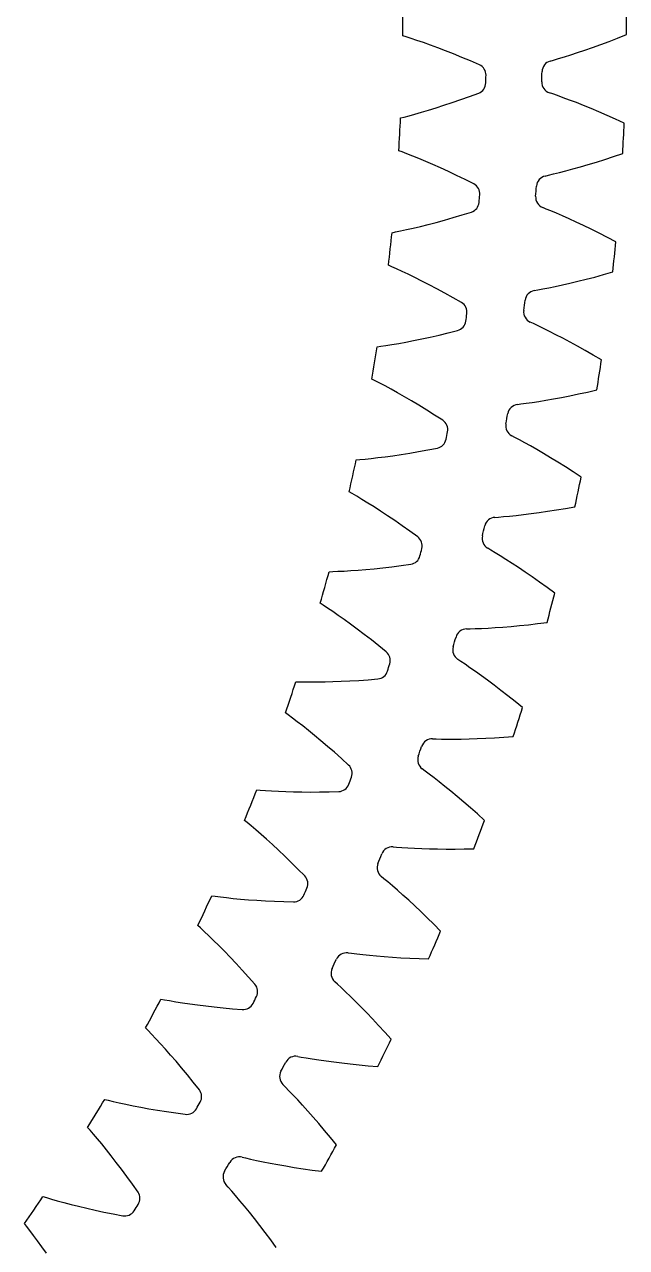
# Model space of a CAD drawing. Header units: millimetres. Extents: x -94 to 94, y -94 to 94.
# Drawn here: x 69.52 to 93.75, y -49.43 to -0.21 of the extents above; entities that cross this region are included whole.
import ezdxf

# ---------------------------------------------------------------- set-up
doc = ezdxf.new("R2010")
doc.units = ezdxf.units.MM

msp = doc.modelspace()

# ---------------------------------------------------------------- linework, layer by layer
at = {"layer": 'thin_ring_external'}
for p, q in [((92.709608, -1.010693), (93.044795, -0.885642)), ((93.044795, -0.885642), (93.391212, -0.752131)), ((93.391212, -0.752131), (93.748014, -0.610146)), ((91.248574, -1.506512), (91.505617, -1.42527)), ((91.505617, -1.42527), (91.782822, -1.334732)), ((91.782822, -1.334732), (92.077206, -1.235324)), ((92.077206, -1.235324), (92.386663, -1.127271)), ((92.386663, -1.127271), (92.709608, -1.010693)), ((90.681646, -1.678477), (90.817605, -1.63673)), ((90.817605, -1.63673), (91.016343, -1.577627)), ((91.016343, -1.577627), (91.248574, -1.506512)), ((90.782711, -3.002606), (90.649061, -2.953971)), ((90.978172, -3.07178), (90.782711, -3.002606)), ((91.206469, -3.154659), (90.978172, -3.07178)), ((91.459028, -3.24892), (91.206469, -3.154659)), ((91.731248, -3.353494), (91.459028, -3.24892)), ((92.020173, -3.467805), (91.731248, -3.353494)), ((92.323709, -3.591517), (92.020173, -3.467805)), ((92.64028, -3.724433), (92.323709, -3.591517)), ((92.968645, -3.866436), (92.64028, -3.724433)), ((93.307793, -4.017461), (92.968645, -3.866436)), ((93.65688, -4.177479), (93.307793, -4.017461)), ((93.230984, -5.51976), (93.594571, -5.396179)), ((91.89402, -5.935229), (92.208591, -5.843119)), ((92.208591, -5.843119), (92.537067, -5.743182)), ((92.537067, -5.743182), (92.878202, -5.635409)), ((92.878202, -5.635409), (93.230984, -5.51976)), ((90.477653, -6.306546), (90.615566, -6.271795)), ((90.615566, -6.271795), (90.817062, -6.222917)), ((90.817062, -6.222917), (91.052622, -6.163754)), ((91.052622, -6.163754), (91.313478, -6.095742)), ((91.313478, -6.095742), (91.594944, -6.019477)), ((91.594944, -6.019477), (91.89402, -5.935229)), ((90.510975, -7.634109), (90.379983, -7.578713)), ((90.702649, -7.713172), (90.510975, -7.634109)), ((90.926416, -7.8076), (90.702649, -7.713172)), ((91.173834, -7.914634), (90.926416, -7.8076)), ((91.440359, -8.032972), (91.173834, -7.914634)), ((91.72307, -8.161886), (91.440359, -8.032972)), ((92.019893, -8.300936), (91.72307, -8.161886)), ((92.329264, -8.449843), (92.019893, -8.300936)), ((92.64995, -8.608427), (92.329264, -8.449843)), ((92.980944, -8.776572), (92.64995, -8.608427)), ((93.321405, -8.954206), (92.980944, -8.776572)), ((92.4693, -10.370474), (92.827527, -10.27299)), ((92.827527, -10.27299), (93.19695, -10.168135)), ((90.380851, -10.851973), (90.619124, -10.804914)), ((90.619124, -10.804914), (90.883113, -10.750311)), ((90.883113, -10.750311), (91.168106, -10.688517)), ((91.168106, -10.688517), (91.471093, -10.61965)), ((91.471093, -10.61965), (91.789957, -10.543722)), ((91.789957, -10.543722), (92.123107, -10.460688)), ((92.123107, -10.460688), (92.4693, -10.370474)), ((90.037614, -10.918162), (90.177121, -10.890499)), ((90.177121, -10.890499), (90.380851, -10.851973)), ((90.003106, -12.245694), (89.875114, -12.183682)), ((90.190493, -12.334442), (90.003106, -12.245694)), ((90.409147, -12.440173), (90.190493, -12.334442)), ((90.650777, -12.5597), (90.409147, -12.440173)), ((90.910912, -12.691492), (90.650777, -12.5597)), ((91.186671, -12.834673), (90.910912, -12.691492)), ((91.476008, -12.988698), (91.186671, -12.834673)), ((91.777372, -13.153207), (91.476008, -12.988698)), ((92.089542, -13.327959), (91.777372, -13.153207)), ((92.411519, -13.512786), (92.089542, -13.327959)), ((92.742466, -13.707572), (92.411519, -13.512786)), ((90.809529, -15.276366), (91.131853, -15.216818)), ((91.131853, -15.216818), (91.468809, -15.150903)), ((91.468809, -15.150903), (91.819157, -15.078484)), ((91.819157, -15.078484), (92.181894, -14.999418)), ((92.181894, -14.999418), (92.556189, -14.913562)), ((89.362677, -15.501294), (89.503415, -15.48079)), ((89.503415, -15.48079), (89.708846, -15.452717)), ((89.708846, -15.452717), (89.949211, -15.417886)), ((89.949211, -15.417886), (90.215644, -15.376834)), ((90.215644, -15.376834), (90.50342, -15.329672)), ((90.50342, -15.329672), (90.809529, -15.276366)), ((89.26043, -16.825333), (89.135771, -16.756866)), ((89.443041, -16.923533), (89.26043, -16.825333)), ((89.656011, -17.04029), (89.443041, -16.923533)), ((89.891222, -17.171999), (89.656011, -17.04029)), ((90.144289, -17.316902), (89.891222, -17.171999)), ((90.412377, -17.473977), (90.144289, -17.316902)), ((90.693472, -17.642574), (90.412377, -17.473977)), ((90.986043, -17.822257), (90.693472, -17.642574)), ((91.288883, -18.01272), (90.986043, -17.822257)), ((91.601002, -18.213746), (91.288883, -18.01272)), ((91.921572, -18.425177), (91.601002, -18.213746)), ((90.929468, -19.747155), (91.295769, -19.686714)), ((91.295769, -19.686714), (91.67396, -19.620083)), ((88.454604, -20.043985), (88.596205, -20.030694)), ((88.596205, -20.030694), (88.802801, -20.013147)), ((88.802801, -20.013147), (89.044631, -19.990635)), ((89.044631, -19.990635), (89.312812, -19.96324)), ((89.312812, -19.96324), (89.602621, -19.930834)), ((89.602621, -19.930834), (89.911053, -19.893227)), ((89.911053, -19.893227), (90.235997, -19.850215)), ((90.235997, -19.850215), (90.575879, -19.801591)), ((90.575879, -19.801591), (90.929468, -19.747155)), ((88.284883, -21.361076), (88.163883, -21.286333)), ((88.462242, -21.468472), (88.284883, -21.361076)), ((88.668973, -21.595951), (88.462242, -21.468472)), ((88.897152, -21.739499), (88.668973, -21.595951)), ((89.142489, -21.897134), (88.897152, -21.739499)), ((89.402208, -22.067693), (89.142489, -21.897134)), ((89.674327, -22.250423), (89.402208, -22.067693)), ((89.957342, -22.44481), (89.674327, -22.250423)), ((90.250062, -22.650488), (89.957342, -22.44481)), ((90.551509, -22.867189), (90.250062, -22.650488)), ((90.860865, -23.094712), (90.551509, -22.867189)), ((87.315762, -24.534383), (87.457857, -24.52834)), ((87.457857, -24.52834), (87.66508, -24.521365)), ((87.66508, -24.521365), (87.907744, -24.51123)), ((87.907744, -24.51123), (88.176974, -24.497564)), ((88.176974, -24.497564), (88.46806, -24.479998)), ((88.46806, -24.479998), (88.778009, -24.458189)), ((88.778009, -24.458189), (89.104726, -24.431825)), ((89.104726, -24.431825), (89.446647, -24.40062)), ((89.446647, -24.40062), (89.802554, -24.364309)), ((89.802554, -24.364309), (90.171464, -24.32265)), ((90.171464, -24.32265), (90.552563, -24.275416)), ((87.079012, -25.84109), (86.961985, -25.760267)), ((87.250655, -25.957402), (87.079012, -25.84109)), ((87.450607, -26.095271), (87.250655, -25.957402)), ((87.671159, -26.250282), (87.450607, -26.095271)), ((87.908127, -26.420239), (87.671159, -26.250282)), ((88.158798, -26.603837), (87.908127, -26.420239)), ((88.421232, -26.800223), (88.158798, -26.603837)), ((88.693953, -27.008808), (88.421232, -26.800223)), ((88.975788, -27.229164), (88.693953, -27.008808)), ((89.265778, -27.460974), (88.975788, -27.229164)), ((89.563112, -27.703996), (89.265778, -27.460974)), ((85.949123, -28.960774), (86.091341, -28.961994)), ((86.091341, -28.961994), (86.29865, -28.965609)), ((86.29865, -28.965609), (86.541515, -28.967878)), ((86.541515, -28.967878), (86.811092, -28.967977)), ((86.811092, -28.967977), (87.102695, -28.965297)), ((87.102695, -28.965297), (87.413353, -28.959343)), ((87.413353, -28.959343), (87.74099, -28.949696)), ((87.74099, -28.949696), (88.084059, -28.935989)), ((88.084059, -28.935989), (88.441356, -28.917899)), ((88.441356, -28.917899), (88.811911, -28.895131)), ((88.811911, -28.895131), (89.194925, -28.867418)), ((85.645961, -30.253688), (85.533214, -30.166995)), ((85.811441, -30.378612), (85.645961, -30.253688)), ((86.004093, -30.526511), (85.811441, -30.378612)), ((86.216442, -30.692582), (86.004093, -30.526511)), ((86.444423, -30.874416), (86.216442, -30.692582)), ((86.685393, -31.070574), (86.444423, -30.874416)), ((86.937456, -31.280104), (86.685393, -31.070574)), ((87.199171, -31.502342), (86.937456, -31.280104)), ((87.469387, -31.736801), (87.199171, -31.502342)), ((87.747162, -31.983116), (87.469387, -31.736801)), ((88.0317, -32.241004), (87.747162, -31.983116)), ((84.358253, -33.31161), (84.500224, -33.32009)), ((84.500224, -33.32009), (84.707077, -33.334285)), ((84.707077, -33.334285), (84.94951, -33.348952)), ((84.94951, -33.348952), (85.21873, -33.362816)), ((85.21873, -33.362816), (85.510089, -33.375029)), ((85.510089, -33.375029), (85.820646, -33.384945)), ((85.820646, -33.384945), (86.148348, -33.392039)), ((86.148348, -33.392039), (86.49167, -33.395868)), ((86.49167, -33.395868), (86.849424, -33.396045)), ((86.849424, -33.396045), (87.220658, -33.392228)), ((87.220658, -33.392228), (87.604588, -33.384108)), ((83.989469, -34.587357), (83.881296, -34.49502)), ((84.148355, -34.720568), (83.989469, -34.587357)), ((84.333203, -34.878111), (84.148355, -34.720568)), ((84.536796, -35.054808), (84.333203, -34.878111)), ((84.755195, -35.248046), (84.536796, -35.054808)), ((84.985835, -35.456252), (84.755195, -35.248046)), ((85.226871, -35.678379), (84.985835, -35.456252)), ((85.476896, -35.91369), (85.226871, -35.678379)), ((85.734788, -36.161641), (85.476896, -35.91369)), ((85.999624, -36.421818), (85.734788, -36.161641)), ((86.270623, -36.693898), (85.999624, -36.421818)), ((82.547302, -37.575539), (82.688654, -37.591257)), ((82.688654, -37.591257), (82.894513, -37.615996)), ((82.894513, -37.615996), (83.135881, -37.643023)), ((83.135881, -37.643023), (83.404042, -37.670615)), ((83.404042, -37.670615), (83.694397, -37.697689)), ((83.694397, -37.697689), (84.004043, -37.723449)), ((84.004043, -37.723449), (84.330955, -37.747267)), ((84.330955, -37.747267), (84.673633, -37.768621)), ((84.673633, -37.768621), (85.030912, -37.787065)), ((85.030912, -37.787065), (85.401857, -37.802208)), ((85.401857, -37.802208), (85.7857, -37.813702)), ((82.113859, -38.830792), (82.010541, -38.733052)), ((82.265736, -38.971942), (82.113859, -38.830792)), ((82.442298, -39.138718), (82.265736, -38.971942)), ((82.636603, -39.32558), (82.442298, -39.138718)), ((82.844851, -39.529718), (82.636603, -39.32558)), ((83.064558, -39.749428), (82.844851, -39.529718)), ((83.293938, -39.983574), (83.064558, -39.749428)), ((83.531622, -40.231344), (83.293938, -39.983574)), ((83.776517, -40.49214), (83.531622, -40.231344)), ((84.027723, -40.7655), (83.776517, -40.49214)), ((84.284475, -41.051062), (84.027723, -40.7655)), ((80.520994, -41.741439), (80.66136, -41.764354)), ((80.66136, -41.764354), (80.865687, -41.799571)), ((80.865687, -41.799571), (81.10536, -41.838887)), ((81.10536, -41.838887), (81.371762, -41.880136)), ((81.371762, -41.880136), (81.660356, -41.922)), ((81.660356, -41.922), (81.968283, -41.963537)), ((81.968283, -41.963537), (82.293553, -42.004017)), ((82.293553, -42.004017), (82.634693, -42.04284)), ((82.634693, -42.04284), (82.990564, -42.079503)), ((82.990564, -42.079503), (83.360252, -42.113567)), ((83.360252, -42.113567), (83.743008, -42.144645)), ((80.024022, -42.972922), (79.925831, -42.870034)), ((80.168494, -43.121643), (80.024022, -42.972922)), ((80.336311, -43.297216), (80.168494, -43.121643)), ((80.520821, -43.493756), (80.336311, -43.297216)), ((80.718373, -43.708261), (80.520821, -43.493756)), ((80.926576, -43.938903), (80.718373, -43.708261)), ((81.143701, -44.184455), (80.926576, -43.938903)), ((81.368423, -44.444039), (81.143701, -44.184455)), ((81.599683, -44.716999), (81.368423, -44.444039)), ((81.836603, -45.002829), (81.599683, -44.716999)), ((82.07844, -45.301129), (81.836603, -45.002829)), ((78.284617, -45.798439), (78.423629, -45.828491)), ((78.423629, -45.828491), (78.625892, -45.874096)), ((78.625892, -45.874096), (78.863244, -45.925598)), ((78.863244, -45.925598), (79.127192, -45.980396)), ((79.127192, -45.980396), (79.413273, -46.036941)), ((79.413273, -46.036941), (79.718677, -46.094148)), ((79.718677, -46.094148), (80.041455, -46.151183)), ((80.041455, -46.151183), (80.380168, -46.207374)), ((80.380168, -46.207374), (80.733703, -46.26216)), ((80.733703, -46.26216), (81.10117, -46.315056)), ((81.10117, -46.315056), (81.481839, -46.365638)), ((77.725413, -47.00294), (77.632603, -46.895173)), ((77.862102, -47.158844), (77.725413, -47.00294)), ((78.020735, -47.342757), (77.862102, -47.158844)), ((78.194969, -47.548461), (78.020735, -47.342757)), ((78.381311, -47.772774), (78.194969, -47.548461)), ((78.577465, -48.013746), (78.381311, -47.772774)), ((78.781769, -48.270065), (78.577465, -48.013746)), ((78.992944, -48.540784), (78.781769, -48.270065)), ((79.209964, -48.825196), (78.992944, -48.540784)), ((79.43198, -49.122751), (79.209964, -48.825196)), ((79.65827, -49.43301), (79.43198, -49.122751))]:
    msp.add_line(p, q, dxfattribs=at)
for centre, radius, start, end in [((0, 0), 93.75, 359.627104, 0.372896), ((90.800429, -2.112517), 0.45, 105.305266, 178.667226), ((0, 0), 90.375, 358.405945, 358.667226), ((90.789851, -2.526563), 0.45, 178.405945, 251.767905), ((0, 0), 93.75, 356.700274, 357.446067), ((90.574119, -6.746085), 0.45, 102.378436, 175.740397), ((0, 0), 90.375, 355.479116, 355.740397), ((90.542413, -7.159051), 0.45, 175.479116, 248.841076), ((0, 0), 93.75, 353.773445, 354.519238), ((0, 0), 90.375, 352.552286, 352.813567), ((90.111511, -11.362053), 0.45, 99.451607, 172.813567), ((90.058761, -11.772861), 0.45, 172.552286, 245.914247), ((0, 0), 93.75, 350.846616, 351.592408), ((89.413812, -15.94838), 0.45, 96.524778, 169.886738), ((0, 0), 90.375, 349.625457, 349.886738), ((89.340155, -16.355958), 0.45, 169.625457, 242.987417), ((0, 0), 93.75, 347.919787, 348.665579), ((88.482843, -20.493098), 0.45, 93.597949, 166.959909), ((0, 0), 90.375, 346.698628, 346.959909), ((88.388471, -20.896384), 0.45, 166.698628, 240.060588), ((0, 0), 93.75, 344.992957, 345.73875), ((87.321033, -24.984353), 0.45, 90.671119, 164.033079), ((0, 0), 90.375, 343.771799, 344.033079), ((87.206191, -25.382294), 0.45, 163.771799, 237.133759), ((0, 0), 93.75, 342.066128, 342.811921), ((85.931412, -29.410426), 0.45, 87.74429, 161.10625), ((0, 0), 90.375, 340.844969, 341.10625), ((85.796401, -29.801984), 0.45, 160.844969, 234.206929), ((0, 0), 93.75, 339.139299, 339.885091), ((84.317605, -33.75977), 0.45, 84.817461, 158.179421), ((0, 0), 90.375, 337.91814, 338.179421), ((84.162777, -34.143924), 0.45, 157.91814, 231.2801), ((0, 0), 93.75, 336.21247, 336.958262), ((0, 0), 90.375, 334.991311, 335.252592), ((82.483824, -38.02104), 0.45, 81.890632, 155.252592), ((82.309583, -38.396787), 0.45, 154.991311, 228.353271), ((0, 0), 93.75, 333.28564, 334.031433), ((80.434851, -42.183116), 0.45, 78.963802, 152.325762), ((0, 0), 90.375, 332.064482, 332.325762), ((80.241652, -42.549477), 0.45, 152.064482, 225.426442), ((0, 0), 93.75, 330.358811, 331.104604), ((0, 0), 90.375, 329.137652, 329.398933), ((78.176034, -46.235142), 0.45, 76.036973, 149.398933), ((77.96438, -46.59116), 0.45, 149.137652, 222.499612)]:
    msp.add_arc(centre, radius, start, end, dxfattribs=at)
at = {"layer": 'thin_ring_internal'}
for p, q in [((84.884413, -0.702237), (84.74744, -0.658769)), ((85.084656, -0.76733), (84.884413, -0.702237)), ((85.318585, -0.845659), (85.084656, -0.76733)), ((85.57743, -0.935148), (85.318585, -0.845659)), ((85.856488, -1.034875), (85.57743, -0.935148)), ((86.152739, -1.144367), (85.856488, -1.034875)), ((86.464045, -1.263366), (86.152739, -1.144367)), ((86.788795, -1.391735), (86.464045, -1.263366)), ((87.125721, -1.529408), (86.788795, -1.391735)), ((87.473789, -1.676363), (87.125721, -1.529408)), ((87.832167, -1.83121), (87.473789, -1.676363)), ((86.404015, -3.460252), (86.735291, -3.349809)), ((86.735291, -3.349809), (87.079232, -3.230741)), ((87.079232, -3.230741), (87.434806, -3.103014)), ((87.434806, -3.103014), (87.801105, -2.967968)), ((84.656955, -3.970205), (84.796098, -3.934282)), ((84.796098, -3.934282), (84.999596, -3.880222)), ((84.999596, -3.880222), (85.237453, -3.814784)), ((85.237453, -3.814784), (85.5008, -3.739564)), ((85.5008, -3.739564), (85.784887, -3.655224)), ((85.784887, -3.655224), (86.086675, -3.562074)), ((86.086675, -3.562074), (86.404015, -3.460252)), ((84.7194, -5.33666), (84.585005, -5.285777)), ((84.91579, -5.412591), (84.7194, -5.33666)), ((85.145092, -5.503578), (84.91579, -5.412591)), ((85.398664, -5.607069), (85.145092, -5.503578)), ((85.67186, -5.721887), (85.398664, -5.607069)), ((85.961689, -5.847393), (85.67186, -5.721887)), ((86.266032, -5.983215), (85.961689, -5.847393)), ((86.583287, -6.129127), (86.266032, -5.983215)), ((86.912192, -6.284993), (86.583287, -6.129127)), ((87.251716, -6.450736), (86.912192, -6.284993)), ((87.601103, -6.624924), (87.251716, -6.450736)), ((86.772864, -7.981249), (87.134883, -7.87313)), ((87.134883, -7.87313), (87.50801, -7.758288)), ((85.169001, -8.403115), (85.457271, -8.334415)), ((85.457271, -8.334415), (85.763695, -8.257884)), ((85.763695, -8.257884), (86.086122, -8.173544)), ((86.086122, -8.173544), (86.422934, -8.081357)), ((86.422934, -8.081357), (86.772864, -7.981249)), ((84.31382, -8.587331), (84.454717, -8.55906)), ((84.454717, -8.55906), (84.660864, -8.516193)), ((84.660864, -8.516193), (84.90194, -8.463842)), ((84.90194, -8.463842), (85.169001, -8.403115)), ((84.301551, -9.955157), (84.170135, -9.89701)), ((84.493502, -10.041699), (84.301551, -9.955157)), ((84.717493, -10.145072), (84.493502, -10.041699)), ((84.965035, -10.262256), (84.717493, -10.145072)), ((85.231553, -10.391822), (84.965035, -10.262256)), ((85.514096, -10.532968), (85.231553, -10.391822)), ((85.810568, -10.685207), (85.514096, -10.532968)), ((86.119381, -10.848226), (85.810568, -10.685207)), ((86.439284, -11.021821), (86.119381, -10.848226)), ((86.76925, -11.205858), (86.439284, -11.021821)), ((87.108603, -11.398865), (86.76925, -11.205858)), ((85.511313, -12.862443), (85.852657, -12.788786)), ((85.852657, -12.788786), (86.207532, -12.707937)), ((86.207532, -12.707937), (86.574915, -12.619749)), ((86.574915, -12.619749), (86.953757, -12.525455)), ((83.71906, -13.178829), (83.86129, -13.158294)), ((83.86129, -13.158294), (84.069471, -13.126749)), ((84.069471, -13.126749), (84.313046, -13.087641)), ((84.313046, -13.087641), (84.583025, -13.041589)), ((84.583025, -13.041589), (84.874616, -12.988733)), ((84.874616, -12.988733), (85.184762, -12.92905)), ((85.184762, -12.92905), (85.511313, -12.862443)), ((83.632114, -14.543943), (83.504069, -14.478707)), ((83.819051, -14.640838), (83.632114, -14.543943)), ((84.037063, -14.756289), (83.819051, -14.640838)), ((84.277837, -14.886816), (84.037063, -14.756289)), ((84.536882, -15.030743), (84.277837, -14.886816)), ((84.811295, -15.187109), (84.536882, -15.030743)), ((85.09901, -15.35531), (84.811295, -15.187109)), ((85.398461, -15.53495), (85.09901, -15.35531)), ((85.708406, -15.725756), (85.398461, -15.53495)), ((86.02783, -15.927538), (85.708406, -15.725756)), ((86.356137, -16.138789), (86.02783, -15.927538)), ((82.874449, -17.730995), (83.017589, -17.718258)), ((83.017589, -17.718258), (83.227182, -17.698129)), ((83.227182, -17.698129), (83.472528, -17.672381)), ((83.472528, -17.672381), (83.744619, -17.641141)), ((83.744619, -17.641141), (84.038662, -17.604288)), ((84.038662, -17.604288), (84.351604, -17.56163)), ((84.351604, -17.56163), (84.681306, -17.512956)), ((84.681306, -17.512956), (85.026163, -17.458049)), ((85.026163, -17.458049), (85.384923, -17.3967)), ((85.384923, -17.3967), (85.756574, -17.328706)), ((85.756574, -17.328706), (86.14, -17.255241)), ((82.713085, -19.089325), (82.588794, -19.017194)), ((82.894452, -19.196284), (82.713085, -19.089325)), ((83.105834, -19.323468), (82.894452, -19.196284)), ((83.33912, -19.466949), (83.105834, -19.323468)), ((83.589919, -19.624807), (83.33912, -19.466949)), ((83.855384, -19.795925), (83.589919, -19.624807)), ((84.133485, -19.979587), (83.855384, -19.795925)), ((84.422678, -20.175312), (84.133485, -19.979587)), ((84.721741, -20.382759), (84.422678, -20.175312)), ((85.029669, -20.601683), (84.721741, -20.382759)), ((85.34595, -20.830547), (85.029669, -20.601683)), ((82.951903, -22.167304), (83.266708, -22.1418)), ((83.266708, -22.1418), (83.598576, -22.111203)), ((83.598576, -22.111203), (83.945917, -22.07521)), ((83.945917, -22.07521), (84.307492, -22.033545)), ((84.307492, -22.033545), (84.682301, -21.985947)), ((84.682301, -21.985947), (85.069167, -21.933531)), ((81.782508, -22.230246), (81.92613, -22.225345)), ((81.92613, -22.225345), (82.136509, -22.216691)), ((82.136509, -22.216691), (82.382896, -22.204379)), ((82.382896, -22.204379), (82.656287, -22.188044)), ((82.656287, -22.188044), (82.951903, -22.167304)), ((81.547208, -23.577737), (81.427041, -23.498925)), ((81.722463, -23.69444), (81.547208, -23.577737)), ((81.926584, -23.832978), (81.722463, -23.69444)), ((82.151687, -23.988984), (81.926584, -23.832978)), ((82.393491, -24.160303), (82.151687, -23.988984)), ((82.649215, -24.345662), (82.393491, -24.160303)), ((82.916871, -24.544238), (82.649215, -24.345662)), ((83.194945, -24.755463), (82.916871, -24.544238)), ((83.482233, -24.978932), (83.194945, -24.755463)), ((83.777747, -25.214345), (83.482233, -24.978932)), ((84.081058, -25.460139), (83.777747, -25.214345)), ((82.978454, -26.604632), (83.355303, -26.577574)), ((83.355303, -26.577574), (83.744454, -26.546362)), ((80.446496, -26.663153), (80.590172, -26.666102)), ((80.590172, -26.666102), (80.800709, -26.668949)), ((80.800709, -26.668949), (81.047401, -26.670111)), ((81.047401, -26.670111), (81.321276, -26.66873)), ((81.321276, -26.66873), (81.617583, -26.664164)), ((81.617583, -26.664164), (81.933312, -26.655889)), ((81.933312, -26.655889), (82.266355, -26.643461)), ((82.266355, -26.643461), (82.615143, -26.626491)), ((82.615143, -26.626491), (82.978454, -26.604632)), ((80.137961, -27.995783), (80.022278, -27.910527)), ((80.306583, -28.121883), (80.137961, -27.995783)), ((80.502833, -28.271361), (80.306583, -28.121883)), ((80.719081, -28.439427), (80.502833, -28.271361)), ((80.951168, -28.623695), (80.719081, -28.439427)), ((81.196389, -28.822742), (80.951168, -28.623695)), ((81.452802, -29.035638), (81.196389, -28.822742)), ((81.718926, -29.261733), (81.452802, -29.035638)), ((81.993581, -29.500557), (81.718926, -29.261733)), ((82.275798, -29.751757), (81.993581, -29.500557)), ((82.565234, -30.013748), (82.275798, -29.751757)), ((78.870401, -31.016486), (79.0137, -31.027277)), ((79.0137, -31.027277), (79.223769, -31.041617)), ((79.223769, -31.041617), (79.470028, -31.056249)), ((79.470028, -31.056249), (79.74357, -31.069827)), ((79.74357, -31.069827), (80.039685, -31.081448)), ((80.039685, -31.081448), (80.355394, -31.090427)), ((80.355394, -31.090427), (80.688619, -31.096205)), ((80.688619, -31.096205), (81.037813, -31.098307)), ((81.037813, -31.098307), (81.401776, -31.096321)), ((81.401776, -31.096321), (81.77954, -31.089883)), ((81.77954, -31.089883), (82.169815, -31.079969)), ((78.489552, -32.330279), (78.378697, -32.238833)), ((78.651035, -32.465399), (78.489552, -32.330279)), ((78.838831, -32.625371), (78.651035, -32.465399)), ((79.045578, -32.804996), (78.838831, -32.625371)), ((79.267256, -33.001662), (79.045578, -32.804996)), ((79.501241, -33.213804), (79.267256, -33.001662)), ((79.745645, -33.440385), (79.501241, -33.213804)), ((79.999025, -33.680676), (79.745645, -33.440385)), ((80.260229, -33.934142), (79.999025, -33.680676)), ((80.528306, -34.200378), (80.260229, -33.934142)), ((80.803003, -34.477785), (80.528306, -34.200378)), ((77.058925, -35.277254), (77.201421, -35.295854)), ((77.201421, -35.295854), (77.410393, -35.321645)), ((77.410393, -35.321645), (77.655486, -35.349703)), ((77.655486, -35.349703), (77.927878, -35.378198)), ((77.927878, -35.378198), (78.222916, -35.405973)), ((78.222916, -35.405973), (78.537664, -35.432179)), ((78.537664, -35.432179), (78.870076, -35.456145)), ((78.870076, -35.456145), (79.218635, -35.477313)), ((79.218635, -35.477313), (79.582163, -35.495206)), ((79.582163, -35.495206), (79.959715, -35.509407)), ((79.959715, -35.509407), (80.349949, -35.52082)), ((76.606899, -36.568289), (76.501203, -36.470925)), ((76.760763, -36.712026), (76.606899, -36.568289)), ((76.939542, -36.882014), (76.760763, -36.712026)), ((77.136171, -37.072661), (76.939542, -36.882014)), ((77.346779, -37.28114), (77.136171, -37.072661)), ((77.568829, -37.505743), (77.346779, -37.28114)), ((77.800495, -37.745332), (77.568829, -37.505743)), ((78.040375, -37.999101), (77.800495, -37.745332)), ((78.287348, -38.266454), (78.040375, -37.999101)), ((78.540487, -38.546932), (78.287348, -38.266454)), ((78.799624, -38.838926), (78.540487, -38.546932)), ((75.017474, -39.432741), (75.158743, -39.459095)), ((75.158743, -39.459095), (75.365994, -39.496259)), ((75.365994, -39.496259), (75.609189, -39.53766)), ((75.609189, -39.53766), (75.879619, -39.580987)), ((75.879619, -39.580987), (76.1727, -39.624832)), ((76.1727, -39.624832), (76.485547, -39.668188)), ((76.485547, -39.668188), (76.816154, -39.710271)), ((76.816154, -39.710271), (77.163037, -39.750442)), ((77.163037, -39.750442), (77.525045, -39.78816)), ((77.525045, -39.78816), (77.901259, -39.822957)), ((77.901259, -39.822957), (78.290287, -39.855664)), ((74.495621, -40.697164), (74.3954, -40.594174)), ((74.641406, -40.849089), (74.495621, -40.697164)), ((74.810635, -41.028587), (74.641406, -40.849089)), ((74.99656, -41.229687), (74.810635, -41.028587)), ((75.195468, -41.449356), (74.99656, -41.229687)), ((75.404922, -41.68575), (75.195468, -41.449356)), ((75.623159, -41.937633), (75.404922, -41.68575)), ((75.848822, -42.204123), (75.623159, -41.937633)), ((76.080827, -42.484563), (75.848822, -42.204123)), ((76.318271, -42.778447), (76.080827, -42.484563)), ((76.561077, -43.084156), (76.318271, -42.778447)), ((72.752143, -43.470545), (72.891761, -43.504574)), ((72.891761, -43.504574), (73.096673, -43.553001)), ((73.096673, -43.553001), (73.337245, -43.60762)), ((73.337245, -43.60762), (73.604905, -43.665651)), ((73.604905, -43.665651), (73.895154, -43.725436)), ((73.895154, -43.725436), (74.205167, -43.785811)), ((74.205167, -43.785811), (74.532983, -43.845885)), ((74.532983, -43.845885), (74.877154, -43.904939)), ((74.877154, -43.904939), (75.236562, -43.96237)), ((75.236562, -43.96237), (75.610314, -44.01766)), ((75.610314, -44.01766), (75.996976, -44.071563)), ((72.162019, -44.704583), (72.067571, -44.596274)), ((72.299289, -44.864243), (72.162019, -44.704583)), ((72.458464, -45.052714), (72.299289, -44.864243)), ((72.633129, -45.263668), (72.458464, -45.052714)), ((72.819745, -45.493871), (72.633129, -45.263668)), ((73.015977, -45.74135), (72.819745, -45.493871)), ((73.220133, -46.004775), (73.015977, -45.74135)), ((73.430907, -46.283191), (73.220133, -46.004775)), ((73.64725, -46.575882), (73.430907, -46.283191)), ((73.868292, -46.882294), (73.64725, -46.575882)), ((74.09404, -47.200806), (73.868292, -46.882294)), ((70.26969, -47.378615), (70.407241, -47.420218)), ((70.407241, -47.420218), (70.609204, -47.479763)), ((70.609204, -47.479763), (70.846434, -47.547438)), ((70.846434, -47.547438), (71.110525, -47.619999)), ((71.110525, -47.619999), (71.397077, -47.695545)), ((71.397077, -47.695545), (71.70333, -47.77276)), ((71.70333, -47.77276), (72.027375, -47.850646)), ((72.027375, -47.850646), (72.367808, -47.928407)), ((72.367808, -47.928407), (72.723544, -48.005379)), ((72.723544, -48.005379), (73.093719, -48.080997)), ((73.093719, -48.080997), (73.47686, -48.155934)), ((69.613057, -48.578587), (69.524665, -48.465281)), ((69.741403, -48.745504), (69.613057, -48.578587)), ((69.890048, -48.942387), (69.741403, -48.745504)), ((70.052933, -49.162564), (69.890048, -48.942387)), ((70.226699, -49.402614), (70.052933, -49.162564)), ((70.409124, -49.66044), (70.226699, -49.402614))]:
    msp.add_line(p, q, dxfattribs=at)
for centre, radius, start, end in [((0, 0), 84.75, 359.554631, 0.445369), ((87.646354, -2.241056), 0.45, 358.535306, 65.611653), ((0, 0), 88.125, 358.334259, 358.535306), ((87.63795, -2.548587), 0.45, 291.257913, 358.334259), ((0, 0), 84.75, 356.424196, 357.314934), ((87.393186, -7.02401), 0.45, 355.404871, 62.481218), ((87.368001, -7.330623), 0.45, 288.127478, 355.203824), ((0, 0), 88.125, 355.203824, 355.404871), ((0, 0), 84.75, 353.293761, 354.1845), ((86.879202, -11.786002), 0.45, 352.274437, 59.350783), ((86.837311, -12.090783), 0.45, 284.997043, 352.073389), ((0, 0), 88.125, 352.073389, 352.274437), ((0, 0), 84.75, 350.163326, 351.054065), ((86.105937, -16.51282), 0.45, 349.144002, 56.220348), ((0, 0), 88.125, 348.942955, 349.144002), ((86.047465, -16.814858), 0.45, 281.866608, 348.942955), ((0, 0), 84.75, 347.032892, 347.92363), ((85.075698, -21.190358), 0.45, 346.013567, 53.089913), ((85.000819, -21.488752), 0.45, 278.736174, 345.81252), ((0, 0), 88.125, 345.81252, 346.013567), ((0, 0), 84.75, 343.902457, 344.793195), ((83.791559, -25.804655), 0.45, 342.883132, 49.959479), ((0, 0), 88.125, 342.682085, 342.883132), ((83.700497, -26.098514), 0.45, 275.605739, 342.682085), ((0, 0), 84.75, 340.772022, 341.662761), ((82.257354, -30.34194), 0.45, 339.752697, 46.829044), ((0, 0), 88.125, 339.55165, 339.752697), ((82.15038, -30.630389), 0.45, 272.475304, 339.55165), ((0, 0), 84.75, 337.641587, 338.532326), ((80.47766, -34.788674), 0.45, 336.622263, 43.698609), ((0, 0), 84.75, 334.511152, 335.401891), ((80.355094, -35.07085), 0.45, 269.344869, 336.421216), ((0, 0), 88.125, 336.421216, 336.622263), ((78.45779, -39.131584), 0.45, 333.491828, 40.568174), ((0, 0), 88.125, 333.290781, 333.491828), ((0, 0), 84.75, 331.380718, 332.271456), ((78.319997, -39.406646), 0.45, 266.214434, 333.290781), ((76.20377, -43.35771), 0.45, 330.361393, 37.437739), ((0, 0), 84.75, 328.250283, 329.141021), ((0, 0), 88.125, 330.160346, 330.361393), ((76.051162, -43.624837), 0.45, 263.084, 330.160346), ((73.722329, -47.45444), 0.45, 327.230958, 34.307305), ((0, 0), 84.75, 325.119848, 326.010587), ((0, 0), 88.125, 327.029911, 327.230958), ((73.555361, -47.712834), 0.45, 259.953565, 327.029911)]:
    msp.add_arc(centre, radius, start, end, dxfattribs=at)

doc.saveas('drawing.dxf')
